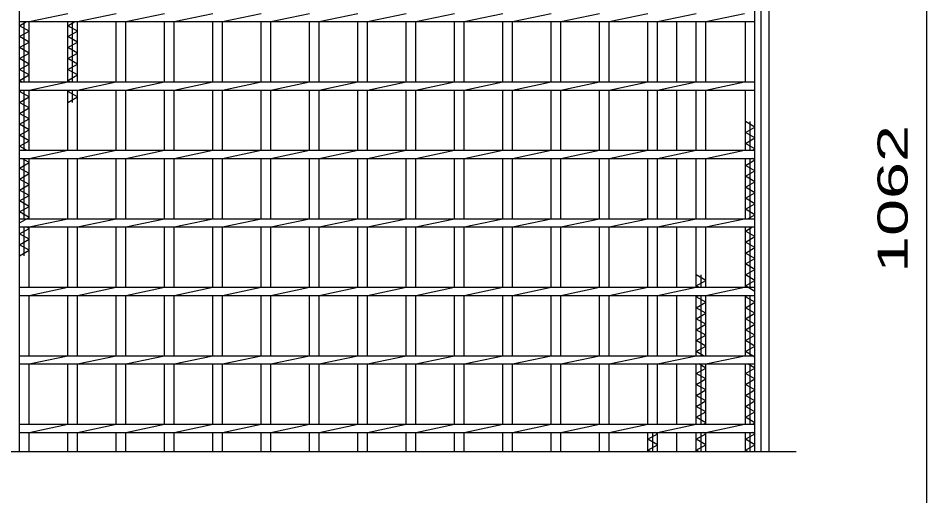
# Model space of a CAD drawing. Units: millimetres, scale not verified. Extents: x -1820 to 1731, y -1282 to 1054.
# Drawn here: x -831 to -168, y -75 to 274 of the extents above; entities that cross this region are included whole.
import ezdxf
from ezdxf.enums import TextEntityAlignment as Align

# ---------------------------------------------------------------- set-up
doc = ezdxf.new("R2010")
doc.units = ezdxf.units.MM
doc.header["$LTSCALE"] = 10
for name, color, linetype, lineweight in [('16', 3, 'Continuous', 25), ('19', 6, 'Continuous', 25), ('22', 4, 'Continuous', 25)]:
    doc.layers.add(name, color=color, linetype=linetype, lineweight=lineweight)
doc.styles.add('ベクトル', font='')
doc.styles.get('ベクトル').set_extended_font_data('ベクトル')

msp = doc.modelspace()

# ---------------------------------------------------------------- linework, layer by layer
at = {"layer": '16'}
for p, q in [((-830, -43), (-830, 652)), ((-293, -43), (-293, 652)), ((-830, 271), (-830, 277)), ((-823, 271), (-794.7, 277)), ((-787.7, 271), (-759.4, 277)), ((-752.4, 271), (-724.1, 277)), ((-717.1, 271), (-688.8, 277)), ((-681.8, 271), (-653.5, 277)), ((-646.5, 271), (-618.2, 277)), ((-611.2, 271), (-582.9, 277)), ((-575.9, 271), (-547.6, 277)), ((-540.6, 271), (-512.3, 277)), ((-505.3, 271), (-477, 277)), ((-470, 271), (-441.7, 277)), ((-434.7, 271), (-406.4, 277)), ((-399.4, 271), (-371.1, 277)), ((-364.1, 271), (-335.8, 277)), ((-328.8, 271), (-300.5, 277)), ((-293, 271), (-293, 277)), ((-830, 271), (-293, 271)), ((-830, 268), (-824.75, 271)), ((-823, 264), (-830, 268)), ((-826.5, 227), (-826.5, 271)), ((-823, 227), (-823, 271)), ((-794.7, 227), (-794.7, 271)), ((-794.7, 268), (-789.45, 271)), ((-787.7, 264), (-794.7, 268)), ((-791.2, 227), (-791.2, 271)), ((-787.7, 227), (-787.7, 271)), ((-759.4, 227), (-759.4, 271)), ((-752.4, 227), (-752.4, 271)), ((-724.1, 227), (-724.1, 271)), ((-717.1, 227), (-717.1, 271)), ((-688.8, 227), (-688.8, 271)), ((-681.8, 227), (-681.8, 271)), ((-653.5, 227), (-653.5, 271)), ((-646.5, 227), (-646.5, 271)), ((-618.2, 227), (-618.2, 271)), ((-611.2, 227), (-611.2, 271)), ((-582.9, 227), (-582.9, 271)), ((-575.9, 227), (-575.9, 271)), ((-547.6, 227), (-547.6, 271)), ((-540.6, 227), (-540.6, 271)), ((-512.3, 227), (-512.3, 271)), ((-505.3, 227), (-505.3, 271)), ((-477, 227), (-477, 271)), ((-470, 227), (-470, 271)), ((-441.7, 227), (-441.7, 271)), ((-434.7, 227), (-434.7, 271)), ((-406.4, 227), (-406.4, 271)), ((-399.4, 227), (-399.4, 271)), ((-371.1, 227), (-371.1, 271)), ((-364.1, 227), (-364.1, 271)), ((-335.8, 227), (-335.8, 271)), ((-328.8, 227), (-328.8, 271)), ((-300, 227), (-300, 271)), ((-830, 260), (-823, 264)), ((-823, 256), (-830, 260)), ((-794.7, 260), (-787.7, 264)), ((-787.7, 256), (-794.7, 260)), ((-830, 252), (-823, 256)), ((-794.7, 252), (-787.7, 256)), ((-823, 248), (-830, 252)), ((-830, 244), (-823, 248)), ((-787.7, 248), (-794.7, 252)), ((-794.7, 244), (-787.7, 248)), ((-823, 240), (-830, 244)), ((-830, 236), (-823, 240)), ((-787.7, 240), (-794.7, 244)), ((-794.7, 236), (-787.7, 240)), ((-823, 232), (-830, 236)), ((-787.7, 232), (-794.7, 236)), ((-830, 228), (-823, 232)), ((-828.25, 227), (-830, 228)), ((-830, 227), (-293, 227)), ((-830, 221), (-830, 227)), ((-823, 221), (-794.7, 227)), ((-794.7, 228), (-787.7, 232)), ((-792.95, 227), (-794.7, 228)), ((-787.7, 221), (-759.4, 227)), ((-752.4, 221), (-724.1, 227)), ((-717.1, 221), (-688.8, 227)), ((-681.8, 221), (-653.5, 227)), ((-646.5, 221), (-618.2, 227)), ((-611.2, 221), (-582.9, 227)), ((-575.9, 221), (-547.6, 227)), ((-540.6, 221), (-512.3, 227)), ((-505.3, 221), (-477, 227)), ((-470, 221), (-441.7, 227)), ((-434.7, 221), (-406.4, 227)), ((-399.4, 221), (-371.1, 227)), ((-364.1, 221), (-335.8, 227)), ((-328.8, 221), (-300.5, 227)), ((-293, 221), (-293, 227)), ((-830, 221), (-293, 221)), ((-830, 220), (-828.25, 221)), ((-823, 216), (-830, 220)), ((-826.5, 177), (-826.5, 221)), ((-823, 177), (-823, 221)), ((-794.7, 177), (-794.7, 221)), ((-794.7, 220), (-792.95, 221)), ((-787.7, 216), (-794.7, 220)), ((-791.2, 212), (-791.2, 221)), ((-787.7, 177), (-787.7, 221)), ((-759.4, 177), (-759.4, 221)), ((-752.4, 177), (-752.4, 221)), ((-724.1, 177), (-724.1, 221)), ((-717.1, 177), (-717.1, 221)), ((-688.8, 177), (-688.8, 221)), ((-681.8, 177), (-681.8, 221)), ((-653.5, 177), (-653.5, 221)), ((-646.5, 177), (-646.5, 221)), ((-618.2, 177), (-618.2, 221)), ((-611.2, 177), (-611.2, 221)), ((-582.9, 177), (-582.9, 221)), ((-575.9, 177), (-575.9, 221)), ((-547.6, 177), (-547.6, 221)), ((-540.6, 177), (-540.6, 221)), ((-512.3, 177), (-512.3, 221)), ((-505.3, 177), (-505.3, 221)), ((-477, 177), (-477, 221)), ((-470, 177), (-470, 221)), ((-441.7, 177), (-441.7, 221)), ((-434.7, 177), (-434.7, 221)), ((-406.4, 177), (-406.4, 221)), ((-399.4, 177), (-399.4, 221)), ((-371.1, 177), (-371.1, 221)), ((-364.1, 177), (-364.1, 221)), ((-335.8, 177), (-335.8, 221)), ((-328.8, 177), (-328.8, 221)), ((-300, 177), (-300, 221)), ((-830, 212), (-823, 216)), ((-794.7, 212), (-787.7, 216)), ((-823, 208), (-830, 212)), ((-830, 204), (-823, 208)), ((-823, 200), (-830, 204)), ((-830, 196), (-823, 200)), ((-823, 192), (-830, 196)), ((-293, 194), (-300, 198)), ((-300, 190), (-293, 194)), ((-296.5, 177), (-296.5, 198)), ((-830, 188), (-823, 192)), ((-823, 184), (-830, 188)), ((-293, 186), (-300, 190)), ((-300, 182), (-293, 186)), ((-830, 180), (-823, 184)), ((-824.75, 177), (-830, 180)), ((-293, 178), (-300, 182)), ((-830, 177), (-293, 177)), ((-830, 171), (-830, 177)), ((-823, 171), (-794.7, 177)), ((-787.7, 171), (-759.4, 177)), ((-752.4, 171), (-724.1, 177)), ((-717.1, 171), (-688.8, 177)), ((-681.8, 171), (-653.5, 177)), ((-646.5, 171), (-618.2, 177)), ((-611.2, 171), (-582.9, 177)), ((-575.9, 171), (-547.6, 177)), ((-540.6, 171), (-512.3, 177)), ((-505.3, 171), (-477, 177)), ((-470, 171), (-441.7, 177)), ((-434.7, 171), (-406.4, 177)), ((-399.4, 171), (-371.1, 177)), ((-364.1, 171), (-335.8, 177)), ((-328.8, 171), (-300.5, 177)), ((-294.75, 177), (-293, 178)), ((-293, 171), (-293, 177)), ((-830, 171), (-293, 171)), ((-830, 164), (-823, 168)), ((-823, 168), (-828.25, 171)), ((-826.5, 127), (-826.5, 171)), ((-823, 127), (-823, 171)), ((-794.7, 127), (-794.7, 171)), ((-787.7, 127), (-787.7, 171)), ((-759.4, 127), (-759.4, 171)), ((-752.4, 127), (-752.4, 171)), ((-724.1, 127), (-724.1, 171)), ((-717.1, 127), (-717.1, 171)), ((-688.8, 127), (-688.8, 171)), ((-681.8, 127), (-681.8, 171)), ((-653.5, 127), (-653.5, 171)), ((-646.5, 127), (-646.5, 171)), ((-618.2, 127), (-618.2, 171)), ((-611.2, 127), (-611.2, 171)), ((-582.9, 127), (-582.9, 171)), ((-575.9, 127), (-575.9, 171)), ((-547.6, 127), (-547.6, 171)), ((-540.6, 127), (-540.6, 171)), ((-512.3, 127), (-512.3, 171)), ((-505.3, 127), (-505.3, 171)), ((-477, 127), (-477, 171)), ((-470, 127), (-470, 171)), ((-441.7, 127), (-441.7, 171)), ((-434.7, 127), (-434.7, 171)), ((-406.4, 127), (-406.4, 171)), ((-399.4, 127), (-399.4, 171)), ((-371.1, 127), (-371.1, 171)), ((-364.1, 127), (-364.1, 171)), ((-335.8, 127), (-335.8, 171)), ((-328.8, 127), (-328.8, 171)), ((-300, 127), (-300, 171)), ((-300, 166), (-293, 170)), ((-293, 162), (-300, 166)), ((-296.5, 127), (-296.5, 171)), ((-293, 170), (-294.75, 171)), ((-823, 160), (-830, 164)), ((-830, 156), (-823, 160)), ((-300, 158), (-293, 162)), ((-823, 152), (-830, 156)), ((-293, 154), (-300, 158)), ((-300, 150), (-293, 154)), ((-830, 148), (-823, 152)), ((-823, 144), (-830, 148)), ((-293, 146), (-300, 150)), ((-300, 142), (-293, 146)), ((-830, 140), (-823, 144)), ((-823, 136), (-830, 140)), ((-293, 138), (-300, 142)), ((-830, 132), (-823, 136)), ((-300, 134), (-293, 138)), ((-293, 130), (-300, 134)), ((-823, 128), (-830, 132)), ((-830, 124), (-823, 128)), ((-830, 127), (-293, 127)), ((-830, 121), (-830, 127)), ((-823, 121), (-794.7, 127)), ((-787.7, 121), (-759.4, 127)), ((-752.4, 121), (-724.1, 127)), ((-717.1, 121), (-688.8, 127)), ((-681.8, 121), (-653.5, 127)), ((-646.5, 121), (-618.2, 127)), ((-611.2, 121), (-582.9, 127)), ((-575.9, 121), (-547.6, 127)), ((-540.6, 121), (-512.3, 127)), ((-505.3, 121), (-477, 127)), ((-470, 121), (-441.7, 127)), ((-434.7, 121), (-406.4, 127)), ((-399.4, 121), (-371.1, 127)), ((-364.1, 121), (-335.8, 127)), ((-328.8, 121), (-300.5, 127)), ((-298.25, 127), (-293, 130)), ((-293, 121), (-293, 127)), ((-830, 121), (-293, 121)), ((-830, 116), (-823, 120)), ((-826.5, 100), (-826.5, 121)), ((-823, 120), (-824.75, 121)), ((-823, 77), (-823, 121)), ((-794.7, 77), (-794.7, 121)), ((-787.7, 77), (-787.7, 121)), ((-759.4, 77), (-759.4, 121)), ((-752.4, 77), (-752.4, 121)), ((-724.1, 77), (-724.1, 121)), ((-717.1, 77), (-717.1, 121)), ((-688.8, 77), (-688.8, 121)), ((-681.8, 77), (-681.8, 121)), ((-653.5, 77), (-653.5, 121)), ((-646.5, 77), (-646.5, 121)), ((-618.2, 77), (-618.2, 121)), ((-611.2, 77), (-611.2, 121)), ((-582.9, 77), (-582.9, 121)), ((-575.9, 77), (-575.9, 121)), ((-547.6, 77), (-547.6, 121)), ((-540.6, 77), (-540.6, 121)), ((-512.3, 77), (-512.3, 121)), ((-505.3, 77), (-505.3, 121)), ((-477, 77), (-477, 121)), ((-470, 77), (-470, 121)), ((-441.7, 77), (-441.7, 121)), ((-434.7, 77), (-434.7, 121)), ((-406.4, 77), (-406.4, 121)), ((-399.4, 77), (-399.4, 121)), ((-371.1, 77), (-371.1, 121)), ((-364.1, 77), (-364.1, 121)), ((-335.8, 77), (-335.8, 121)), ((-328.8, 77), (-328.8, 121)), ((-300, 77), (-300, 121)), ((-300, 118), (-294.75, 121)), ((-296.5, 77), (-296.5, 121)), ((-823, 112), (-830, 116)), ((-293, 114), (-300, 118)), ((-300, 110), (-293, 114)), ((-830, 108), (-823, 112)), ((-823, 104), (-830, 108)), ((-293, 106), (-300, 110)), ((-830, 100), (-823, 104)), ((-300, 102), (-293, 106)), ((-293, 98), (-300, 102)), ((-300, 94), (-293, 98)), ((-293, 90), (-300, 94)), ((-300, 86), (-293, 90)), ((-328.8, 82), (-335.8, 86)), ((-335.8, 78), (-328.8, 82)), ((-332.3, 77), (-332.3, 86)), ((-293, 82), (-300, 86)), ((-300, 78), (-293, 82)), ((-830, 77), (-293, 77)), ((-830, 71), (-830, 77)), ((-823, 71), (-794.7, 77)), ((-787.7, 71), (-759.4, 77)), ((-752.4, 71), (-724.1, 77)), ((-717.1, 71), (-688.8, 77)), ((-681.8, 71), (-653.5, 77)), ((-646.5, 71), (-618.2, 77)), ((-611.2, 71), (-582.9, 77)), ((-575.9, 71), (-547.6, 77)), ((-540.6, 71), (-512.3, 77)), ((-505.3, 71), (-477, 77)), ((-470, 71), (-441.7, 77)), ((-434.7, 71), (-406.4, 77)), ((-399.4, 71), (-371.1, 77)), ((-364.1, 71), (-335.8, 77)), ((-334.05, 77), (-335.8, 78)), ((-328.8, 71), (-300.5, 77)), ((-293, 74), (-300, 78)), ((-293, 71), (-293, 77)), ((-830, 71), (-293, 71)), ((-823, 27), (-823, 71)), ((-794.7, 27), (-794.7, 71)), ((-787.7, 27), (-787.7, 71)), ((-759.4, 27), (-759.4, 71)), ((-752.4, 27), (-752.4, 71)), ((-724.1, 27), (-724.1, 71)), ((-717.1, 27), (-717.1, 71)), ((-688.8, 27), (-688.8, 71)), ((-681.8, 27), (-681.8, 71)), ((-653.5, 27), (-653.5, 71)), ((-646.5, 27), (-646.5, 71)), ((-618.2, 27), (-618.2, 71)), ((-611.2, 27), (-611.2, 71)), ((-582.9, 27), (-582.9, 71)), ((-575.9, 27), (-575.9, 71)), ((-547.6, 27), (-547.6, 71)), ((-540.6, 27), (-540.6, 71)), ((-512.3, 27), (-512.3, 71)), ((-505.3, 27), (-505.3, 71)), ((-477, 27), (-477, 71)), ((-470, 27), (-470, 71)), ((-441.7, 27), (-441.7, 71)), ((-434.7, 27), (-434.7, 71)), ((-406.4, 27), (-406.4, 71)), ((-399.4, 27), (-399.4, 71)), ((-371.1, 27), (-371.1, 71)), ((-364.1, 27), (-364.1, 71)), ((-335.8, 27), (-335.8, 71)), ((-335.8, 70), (-334.05, 71)), ((-328.8, 66), (-335.8, 70)), ((-332.3, 27), (-332.3, 71)), ((-328.8, 27), (-328.8, 71)), ((-300, 27), (-300, 71)), ((-300, 70), (-298.25, 71)), ((-293, 66), (-300, 70)), ((-296.5, 27), (-296.5, 71)), ((-335.8, 62), (-328.8, 66)), ((-328.8, 58), (-335.8, 62)), ((-300, 62), (-293, 66)), ((-293, 58), (-300, 62)), ((-335.8, 54), (-328.8, 58)), ((-328.8, 50), (-335.8, 54)), ((-300, 54), (-293, 58)), ((-293, 50), (-300, 54)), ((-335.8, 46), (-328.8, 50)), ((-300, 46), (-293, 50)), ((-328.8, 42), (-335.8, 46)), ((-335.8, 38), (-328.8, 42)), ((-293, 42), (-300, 46)), ((-300, 38), (-293, 42)), ((-328.8, 34), (-335.8, 38)), ((-335.8, 30), (-328.8, 34)), ((-293, 34), (-300, 38)), ((-300, 30), (-293, 34)), ((-830, 27), (-293, 27)), ((-830, 21), (-830, 27)), ((-823, 21), (-794.7, 27)), ((-787.7, 21), (-759.4, 27)), ((-752.4, 21), (-724.1, 27)), ((-717.1, 21), (-688.8, 27)), ((-681.8, 21), (-653.5, 27)), ((-646.5, 21), (-618.2, 27)), ((-611.2, 21), (-582.9, 27)), ((-575.9, 21), (-547.6, 27)), ((-540.6, 21), (-512.3, 27)), ((-505.3, 21), (-477, 27)), ((-470, 21), (-441.7, 27)), ((-434.7, 21), (-406.4, 27)), ((-399.4, 21), (-371.1, 27)), ((-364.1, 21), (-335.8, 27)), ((-330.55, 27), (-335.8, 30)), ((-328.8, 21), (-300.5, 27)), ((-293, 26), (-300, 30)), ((-293, 21), (-293, 27)), ((-830, 21), (-293, 21)), ((-823, -23), (-823, 21)), ((-794.7, -23), (-794.7, 21)), ((-787.7, -23), (-787.7, 21)), ((-759.4, -23), (-759.4, 21)), ((-752.4, -23), (-752.4, 21)), ((-724.1, -23), (-724.1, 21)), ((-717.1, -23), (-717.1, 21)), ((-688.8, -23), (-688.8, 21)), ((-681.8, -23), (-681.8, 21)), ((-653.5, -23), (-653.5, 21)), ((-646.5, -23), (-646.5, 21)), ((-618.2, -23), (-618.2, 21)), ((-611.2, -23), (-611.2, 21)), ((-582.9, -23), (-582.9, 21)), ((-575.9, -23), (-575.9, 21)), ((-547.6, -23), (-547.6, 21)), ((-540.6, -23), (-540.6, 21)), ((-512.3, -23), (-512.3, 21)), ((-505.3, -23), (-505.3, 21)), ((-477, -23), (-477, 21)), ((-470, -23), (-470, 21)), ((-441.7, -23), (-441.7, 21)), ((-434.7, -23), (-434.7, 21)), ((-406.4, -23), (-406.4, 21)), ((-399.4, -23), (-399.4, 21)), ((-371.1, -23), (-371.1, 21)), ((-364.1, -23), (-364.1, 21)), ((-335.8, -23), (-335.8, 21)), ((-328.8, 18), (-334.05, 21)), ((-332.3, -23), (-332.3, 21)), ((-328.8, -23), (-328.8, 21)), ((-300, -23), (-300, 21)), ((-293, 18), (-298.25, 21)), ((-296.5, -23), (-296.5, 21)), ((-335.8, 14), (-328.8, 18)), ((-328.8, 10), (-335.8, 14)), ((-300, 14), (-293, 18)), ((-293, 10), (-300, 14)), ((-335.8, 6), (-328.8, 10)), ((-300, 6), (-293, 10)), ((-328.8, 2), (-335.8, 6)), ((-335.8, -2), (-328.8, 2)), ((-293, 2), (-300, 6)), ((-300, -2), (-293, 2)), ((-328.8, -6), (-335.8, -2)), ((-335.8, -10), (-328.8, -6)), ((-293, -6), (-300, -2)), ((-300, -10), (-293, -6)), ((-328.8, -14), (-335.8, -10)), ((-293, -14), (-300, -10)), ((-335.8, -18), (-328.8, -14)), ((-328.8, -22), (-335.8, -18)), ((-300, -18), (-293, -14)), ((-293, -22), (-300, -18)), ((-830, -23), (-293, -23)), ((-830, -29), (-830, -23)), ((-823, -29), (-794.7, -23)), ((-787.7, -29), (-759.4, -23)), ((-752.4, -29), (-724.1, -23)), ((-717.1, -29), (-688.8, -23)), ((-681.8, -29), (-653.5, -23)), ((-646.5, -29), (-618.2, -23)), ((-611.2, -29), (-582.9, -23)), ((-575.9, -29), (-547.6, -23)), ((-540.6, -29), (-512.3, -23)), ((-505.3, -29), (-477, -23)), ((-470, -29), (-441.7, -23)), ((-434.7, -29), (-406.4, -23)), ((-399.4, -29), (-371.1, -23)), ((-364.1, -29), (-335.8, -23)), ((-330.55, -23), (-328.8, -22)), ((-328.8, -29), (-300.5, -23)), ((-294.75, -23), (-293, -22)), ((-293, -29), (-293, -23)), ((-830, -29), (-293, -29)), ((-823, -43), (-823, -29)), ((-794.7, -43), (-794.7, -29)), ((-787.7, -43), (-787.7, -29)), ((-759.4, -43), (-759.4, -29)), ((-752.4, -43), (-752.4, -29)), ((-724.1, -43), (-724.1, -29)), ((-717.1, -43), (-717.1, -29)), ((-688.8, -43), (-688.8, -29)), ((-681.8, -43), (-681.8, -29)), ((-653.5, -43), (-653.5, -29)), ((-646.5, -43), (-646.5, -29)), ((-618.2, -43), (-618.2, -29)), ((-611.2, -43), (-611.2, -29)), ((-582.9, -43), (-582.9, -29)), ((-575.9, -43), (-575.9, -29)), ((-547.6, -43), (-547.6, -29)), ((-540.6, -43), (-540.6, -29)), ((-512.3, -43), (-512.3, -29)), ((-505.3, -43), (-505.3, -29)), ((-477, -43), (-477, -29)), ((-470, -43), (-470, -29)), ((-441.7, -43), (-441.7, -29)), ((-434.7, -43), (-434.7, -29)), ((-406.4, -43), (-406.4, -29)), ((-399.4, -43), (-399.4, -29)), ((-371.1, -43), (-371.1, -29)), ((-371.1, -34), (-364.1, -30)), ((-367.6, -43), (-367.6, -29)), ((-364.1, -30), (-365.85, -29)), ((-364.1, -43), (-364.1, -29)), ((-335.8, -43), (-335.8, -29)), ((-335.8, -34), (-328.8, -30)), ((-332.3, -43), (-332.3, -29)), ((-328.8, -30), (-330.55, -29)), ((-328.8, -43), (-328.8, -29)), ((-300, -43), (-300, -29)), ((-300, -34), (-293, -30)), ((-296.5, -43), (-296.5, -29)), ((-293, -30), (-294.75, -29)), ((-364.1, -38), (-371.1, -34)), ((-371.1, -42), (-364.1, -38)), ((-328.8, -38), (-335.8, -34)), ((-335.8, -42), (-328.8, -38)), ((-293, -38), (-300, -34)), ((-300, -42), (-293, -38)), ((-1437, -43), (-263, -43)), ((-369.35, -43), (-371.1, -42)), ((-334.05, -43), (-335.8, -42)), ((-298.25, -43), (-300, -42))]:
    msp.add_line(p, q, dxfattribs=at)
at = {"layer": '19'}
for p, q in [((-282.5, -43), (-282.5, 666.5)), ((-288.5, -43), (-288.5, 660.5)), ((-350, 227), (-350, 271)), ((-350, 177), (-350, 221)), ((-350, 127), (-350, 171)), ((-350, 77), (-350, 121)), ((-350, 27), (-350, 71)), ((-350, -23), (-350, 21)), ((-350, -43), (-350, -29))]:
    msp.add_line(p, q, dxfattribs=at)
at = {"layer": '22'}
msp.add_line((-167.5, -332), (-167.5, 630), dxfattribs=at)

# ---------------------------------------------------------------- texts
at = {"layer": '22', "color": 2, "style": 'ベクトル', "width": 1.65}
msp.add_text(' 1062 ', height=21.99, rotation=90, dxfattribs=at).set_placement((-192.5, 74), align=Align.MIDDLE_LEFT)

doc.saveas('drawing.dxf')
